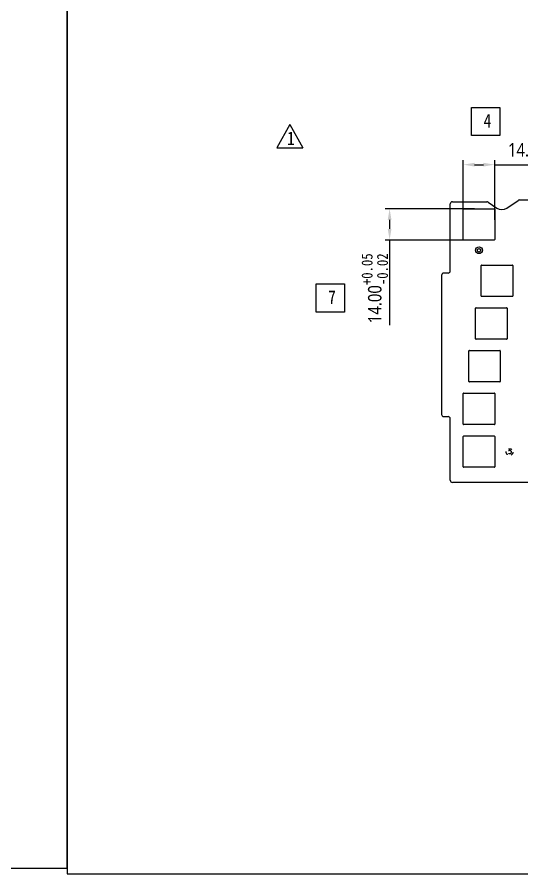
# Model space of a CAD drawing. Header units: millimetres. Extents: x 2357 to 4581, y 2083 to 2871.
# Drawn here: x 3446.9 to 3671.9, y 2082.5 to 2464.7 of the extents above; entities that cross this region are included whole.
import ezdxf

# ---------------------------------------------------------------- set-up
doc = ezdxf.new("R2010")
doc.units = ezdxf.units.MM
doc.header["$LTSCALE"] = 16.335
doc.header["$PDMODE"] = 3
doc.header["$PDSIZE"] = 8
doc.linetypes.add('HIDDEN', pattern=[0.2, 0.1, -0.1])
doc.layers.get('0').update_dxf_attribs({"linetype": 'CONTINUOUS'})
doc.layers.get('Defpoints').update_dxf_attribs({"linetype": 'CONTINUOUS'})
for name, color, linetype in [('DEFAULT_2', 8, 'HIDDEN'), ('图框', 7, 'CONTINUOUS'), ('文字说明', 2, 'CONTINUOUS'), ('标注尺寸', 2, 'CONTINUOUS')]:
    doc.layers.add(name, color=color, linetype=linetype)
doc.styles.get("Standard").update_dxf_attribs({"font": '', "width": 0.85, "height": 6})
doc.styles.get('STANDARD').set_extended_font_data('SimSun')
doc.dimstyles.get("Standard").update_dxf_attribs({"dimtxt": 2.5, "dimasz": 5, "dimexe": 2, "dimexo": 2, "dimgap": 1, "dimtad": 1, "dimzin": 1, "dimdsep": 46, "dimtxsty": 'STANDARD', "dimcen": 0.09, "dimadec": 0, "dimazin": 2, "dimtp": 0.01, "dimtm": 0.01, "dimtfac": 1, "dimtofl": 0, "dimtmove": 0, "dimatfit": 3, "dimfxl": 1, "dimtolj": 1, "dimarcsym": 0})

# ---------------------------------------------------------------- blocks, each defined once
blk = doc.blocks.new('*D15')
at = {"layer": 'Defpoints', "color": 0}
for p in [(3659.76, 2398.88), (3645.76, 2372.24), (3659.76, 2372.24)]:
    blk.add_point(p, dxfattribs=at)
at = {"layer": '标注尺寸', "color": 0, "lineweight": -2}
for p, q in [((3645.76, 2374.24), (3645.76, 2400.88)), ((3659.76, 2374.24), (3659.76, 2400.88)), ((3650.76, 2398.88), (3654.76, 2398.88)), ((3659.76, 2398.88), (3697.74, 2398.88))]:
    blk.add_line(p, q, dxfattribs=at)
at = {"layer": '标注尺寸', "color": 0}
for points in [[(3650.76, 2399.71), (3650.76, 2398.05), (3645.76, 2398.88)], [(3654.76, 2399.71), (3654.76, 2398.05), (3659.76, 2398.88)]]:
    blk.add_solid(points, dxfattribs=at)
at = {"layer": '标注尺寸', "color": 0, "insert": (3681.25, 2405.52), "char_height": 6, "attachment_point": 5}
blk.add_mtext('\\A1;\\A1;{\\fMicrosoft YaHei|b0|i0|c134|p34;14.00\\fSimSun|b1|i0|c134|p2;\\H0.8169x;\\S+0.05^ -0.02;}', dxfattribs=at)
blk = doc.blocks.new('*D16')
at = {"layer": 'Defpoints', "color": 0}
for p in [(3652.76, 2379.24), (3612.91, 2365.24), (3652.76, 2365.24)]:
    blk.add_point(p, dxfattribs=at)
at = {"layer": '标注尺寸', "color": 0, "lineweight": -2}
for p, q in [((3650.76, 2379.24), (3610.91, 2379.24)), ((3612.91, 2374.24), (3612.91, 2370.24)), ((3650.76, 2365.24), (3610.91, 2365.24)), ((3612.91, 2365.24), (3612.91, 2327.26))]:
    blk.add_line(p, q, dxfattribs=at)
at = {"layer": '标注尺寸', "color": 0}
for points in [[(3612.08, 2374.24), (3613.75, 2374.24), (3612.91, 2379.24)], [(3612.08, 2370.24), (3613.75, 2370.24), (3612.91, 2365.24)]]:
    blk.add_solid(points, dxfattribs=at)
at = {"layer": '标注尺寸', "color": 0, "insert": (3606.28, 2343.75), "char_height": 6, "attachment_point": 5, "rotation": 90}
blk.add_mtext('\\A1;\\A1;{\\fMicrosoft YaHei|b0|i0|c134|p34;14.00\\fSimSun|b1|i0|c134|p2;\\H0.8169x;\\S+0.05^ -0.02;}', dxfattribs=at)

msp = doc.modelspace()

# ---------------------------------------------------------------- linework, layer by layer
at = {"color": 5, "linetype": 'Continuous'}
for p, q in [((3639.962, 2351.506), (3639.962, 2381.365)), ((3640.962, 2382.365), (3656.306, 2382.365)), ((3656.871, 2382.19), (3660.777, 2379.514)), ((3665.128, 2379.514), (3670.16, 2382.961)), ((3670.725, 2383.136), (3690.288, 2383.136)), ((3645.762, 2365.436), (3645.762, 2379.036)), ((3645.962, 2379.236), (3659.562, 2379.236)), ((3659.762, 2379.036), (3659.762, 2365.436)), ((3659.562, 2365.236), (3645.962, 2365.236)), ((3638.962, 2350.506), (3637.062, 2350.506)), ((3653.772, 2340.291), (3653.772, 2353.891)), ((3653.972, 2354.091), (3667.572, 2354.091)), ((3667.772, 2353.891), (3667.772, 2340.291)), ((3636.062, 2349.506), (3636.062, 2287.506)), ((3667.572, 2340.091), (3653.972, 2340.091)), ((3651.267, 2321.241), (3651.267, 2334.841)), ((3651.467, 2335.041), (3665.067, 2335.041)), ((3665.267, 2334.841), (3665.267, 2321.241)), ((3665.067, 2321.041), (3651.467, 2321.041)), ((3648.267, 2302.191), (3648.267, 2315.791)), ((3648.467, 2315.991), (3662.067, 2315.991)), ((3662.267, 2315.791), (3662.267, 2302.191)), ((3662.067, 2301.991), (3648.467, 2301.991)), ((3645.962, 2296.941), (3659.562, 2296.941)), ((3645.762, 2283.141), (3645.762, 2296.741)), ((3659.762, 2296.741), (3659.762, 2283.141)), ((3637.062, 2286.506), (3638.962, 2286.506)), ((3639.962, 2258.139), (3639.962, 2285.506)), ((3659.562, 2282.941), (3645.962, 2282.941)), ((3645.962, 2277.891), (3659.562, 2277.891)), ((3645.762, 2264.091), (3645.762, 2277.691)), ((3659.762, 2277.691), (3659.762, 2264.091)), ((3659.562, 2263.891), (3645.962, 2263.891)), ((3685.568, 2257.139), (3640.962, 2257.139))]:
    msp.add_line(p, q, dxfattribs=at)
for centre, radius, start, end in [((3640.962, 2381.365), 1, 90, 180), ((3656.306, 2381.365), 1, 55.59119, 90), ((3670.725, 2382.136), 1, 90, 124.40881), ((3645.962, 2379.036), 0.2, 90, 180), ((3659.562, 2379.036), 0.2, 0, 90), ((3662.952, 2382.691), 3.85, 235.59119, 304.40881), ((3645.962, 2365.436), 0.2, 180, 270), ((3659.562, 2365.436), 0.2, 270, 0), ((3637.062, 2349.506), 1, 90, 180), ((3638.962, 2351.506), 1, 270, 360), ((3653.972, 2353.891), 0.2, 90, 180), ((3667.572, 2353.891), 0.2, 0, 90), ((3653.972, 2340.291), 0.2, 180, 270), ((3667.572, 2340.291), 0.2, 270, 0), ((3651.467, 2334.841), 0.2, 90, 180), ((3665.067, 2334.841), 0.2, 0, 90), ((3651.467, 2321.241), 0.2, 180, 270), ((3665.067, 2321.241), 0.2, 270, 0), ((3648.467, 2315.791), 0.2, 90, 180), ((3662.067, 2315.791), 0.2, 0, 90), ((3648.467, 2302.191), 0.2, 180, 270), ((3662.067, 2302.191), 0.2, 270, 0), ((3645.962, 2296.741), 0.2, 90, 180), ((3659.562, 2296.741), 0.2, 0, 90), ((3637.062, 2287.506), 1, 180, 270), ((3638.962, 2285.506), 1, 0, 90), ((3645.962, 2283.141), 0.2, 180, 270), ((3659.562, 2283.141), 0.2, 270, 0), ((3645.962, 2277.691), 0.2, 90, 180), ((3659.562, 2277.691), 0.2, 0, 90), ((3645.962, 2264.091), 0.2, 180, 270), ((3659.562, 2264.091), 0.2, 270, 0), ((3640.962, 2258.139), 1, 180, 270)]:
    msp.add_arc(centre, radius, start, end, dxfattribs=at)
at = {"layer": 'DEFAULT_2', "color": 5, "linetype": 'ByBlock'}
for radius in [1.5, 0.8]:
    msp.add_circle((3652.762, 2360.691), radius, dxfattribs=at)
at = {"layer": 'DEFAULT_2', "color": 5, "linetype": 'HIDDEN'}
for radius in [1.5, 0.8]:
    msp.add_circle((3666.387, 2270.681), radius, dxfattribs=at)
at = {"layer": '图框'}
for points in [[(2357.132, 2085.019), (3469.1, 2085.019), (3469.1, 2871.259), (2357.132, 2871.259)], [(3469.1, 2082.518), (4581.068, 2082.518), (4581.068, 2868.758), (3469.1, 2868.758)]]:
    msp.add_lwpolyline(points, close=True, dxfattribs=at)
at = {"layer": '文字说明', "color": 5}
for p, q in [((3568.398, 2416.797), (3562.638, 2406.429)), ((3568.398, 2416.797), (3574.158, 2406.429)), ((3562.638, 2406.429), (3574.158, 2406.429))]:
    msp.add_line(p, q, dxfattribs=at)
for points in [[(3649.437, 2424.421), (3662.037, 2424.421), (3662.037, 2411.821), (3649.437, 2411.821)], [(3580.135, 2345.751), (3592.735, 2345.751), (3592.735, 2333.151), (3580.135, 2333.151)]]:
    msp.add_lwpolyline(points, close=True, dxfattribs=at)

# ---------------------------------------------------------------- texts
at = {"layer": '标注尺寸', "color": 5, "char_height": 6, "width": 5.72356, "attachment_point": 1}
for s, insert in [('4', (3654.807, 2421.455)), ('1', (3567.184, 2413.695)), ('7', (3585.505, 2342.785))]:
    msp.add_mtext(s, dxfattribs=dict(at, insert=insert))

# ---------------------------------------------------------------- dimensions: what is measured, and where the dimension line sits
at = {"layer": '标注尺寸', "color": 5}
dim = msp.add_linear_dim(base=(3659.762, 2398.881), p1=(3645.762, 2372.236), p2=(3659.762, 2372.236), text='\\A1;{\\fMicrosoft YaHei|b0|i0|c134|p34;<>\\fSimSun|b1|i0|c134|p2;\\H0.8169x;\\S+0.05^ -0.02;}', dimstyle='STANDARD', dxfattribs=at)
dim.commit()
dim.dimension.update_dxf_attribs({"geometry": '*D15', "text_midpoint": (3681.252, 2405.515)})
dim = msp.add_linear_dim(base=(3612.912, 2365.236), p1=(3652.762, 2379.236), p2=(3652.762, 2365.236), angle=90, text='\\A1;{\\fMicrosoft YaHei|b0|i0|c134|p34;<>\\fSimSun|b1|i0|c134|p2;\\H0.8169x;\\S+0.05^ -0.02;}', dimstyle='STANDARD', dxfattribs=at)
dim.commit()
dim.dimension.update_dxf_attribs({"geometry": '*D16', "text_midpoint": (3606.278, 2343.746)})

doc.saveas('drawing.dxf')
